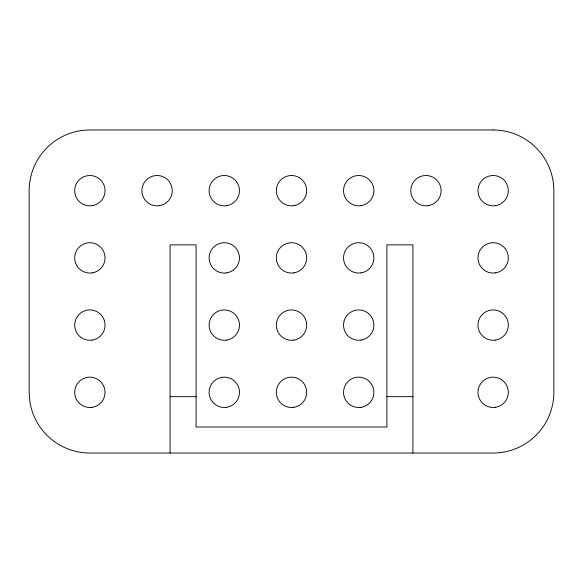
<?xml version="1.0" encoding="UTF-8"?>
<svg xmlns="http://www.w3.org/2000/svg" width="583" height="583" viewBox="0 0 583 583"><rect width="100%" height="100%" fill="white"/><g stroke="black" fill="none" stroke-linecap="round" stroke-linejoin="round"><path stroke-width="0.87" d="M170.083 396.659L196.099 396.659M386.901 396.659L412.917 396.659M412.917 453.027L412.917 244.882L386.901 244.882L386.901 427.011L196.099 427.011L196.099 244.882L170.083 244.882L170.083 453.027M92.231 205.668L89.862 205.857A15.18 15.18 0 0 1 76.337 197.571L75.426 195.371A15.18 15.18 0 0 1 89.862 175.505L92.231 175.687A15.18 15.18 0 0 1 102.134 181.758L103.38 183.791A15.18 15.18 0 0 1 92.231 205.668M159.451 205.668L157.075 205.857A15.18 15.18 0 0 1 143.549 197.571L142.638 195.371A15.18 15.18 0 0 1 157.075 175.505L159.451 175.687A15.18 15.18 0 0 1 169.354 181.758L170.593 183.791A15.18 15.18 0 0 1 159.451 205.668M226.663 205.668L224.287 205.857A15.18 15.18 0 0 1 210.762 197.571L209.851 195.371A15.18 15.18 0 0 1 224.287 175.505L226.663 175.687A15.18 15.18 0 0 1 236.567 181.758L237.813 183.791A15.18 15.18 0 0 1 226.663 205.668M293.876 205.668L291.5 205.857A15.18 15.18 0 0 1 277.974 197.571L277.063 195.371A15.18 15.18 0 0 1 291.5 175.505L293.876 175.687A15.18 15.18 0 0 1 303.779 181.758L305.026 183.791A15.18 15.18 0 0 1 293.876 205.668M361.088 205.668L358.713 205.857A15.18 15.18 0 0 1 345.187 197.571L344.276 195.371A15.18 15.18 0 0 1 358.713 175.505L361.088 175.687A15.18 15.18 0 0 1 370.992 181.758L372.238 183.791A15.18 15.18 0 0 1 361.088 205.668M428.301 205.668L425.925 205.857A15.18 15.18 0 0 1 412.407 197.571L411.496 195.371A15.18 15.18 0 0 1 425.925 175.505L428.301 175.687A15.18 15.18 0 0 1 438.205 181.758L439.451 183.791A15.18 15.18 0 0 1 428.301 205.668M495.514 205.668L493.138 205.857A15.18 15.18 0 0 1 479.62 197.571L478.709 195.371A15.18 15.18 0 0 1 493.138 175.505L495.514 175.687A15.18 15.18 0 0 1 505.417 181.758L506.663 183.791A15.18 15.18 0 0 1 495.514 205.668M92.231 272.88L89.862 273.07A15.18 15.18 0 0 1 76.337 264.784L75.426 262.583A15.18 15.18 0 0 1 89.862 242.717L92.231 242.9A15.18 15.18 0 0 1 102.134 248.97L103.38 251.003A15.18 15.18 0 0 1 92.231 272.88M226.663 272.88L224.287 273.07A15.18 15.18 0 0 1 210.762 264.784L209.851 262.583A15.18 15.18 0 0 1 224.287 242.717L226.663 242.9A15.18 15.18 0 0 1 236.567 248.97L237.813 251.003A15.18 15.18 0 0 1 226.663 272.88M293.876 272.88L291.5 273.07A15.18 15.18 0 0 1 277.974 264.784L277.063 262.583A15.18 15.18 0 0 1 291.5 242.717L293.876 242.9A15.18 15.18 0 0 1 303.779 248.97L305.026 251.003A15.18 15.18 0 0 1 293.876 272.88M361.088 272.88L358.713 273.07A15.18 15.18 0 0 1 345.187 264.784L344.276 262.583A15.18 15.18 0 0 1 358.713 242.717L361.088 242.9A15.18 15.18 0 0 1 370.992 248.97L372.238 251.003A15.18 15.18 0 0 1 361.088 272.88M495.514 272.88L493.138 273.07A15.18 15.18 0 0 1 479.62 264.784L478.709 262.583A15.18 15.18 0 0 1 493.138 242.717L495.514 242.9A15.18 15.18 0 0 1 505.417 248.97L506.663 251.003A15.18 15.18 0 0 1 495.514 272.88M92.231 340.1L89.862 340.283A15.18 15.18 0 0 1 76.337 331.997L75.426 329.796A15.18 15.18 0 0 1 89.862 309.93L92.231 310.12A15.18 15.18 0 0 1 102.134 316.183L103.38 318.216A15.18 15.18 0 0 1 92.231 340.1M226.663 340.1L224.287 340.283A15.18 15.18 0 0 1 210.762 331.997L209.851 329.796A15.18 15.18 0 0 1 224.287 309.93L226.663 310.12A15.18 15.18 0 0 1 236.567 316.183L237.813 318.216A15.18 15.18 0 0 1 226.663 340.1M293.876 340.1L291.5 340.283A15.18 15.18 0 0 1 277.974 331.997L277.063 329.796A15.18 15.18 0 0 1 291.5 309.93L293.876 310.12A15.18 15.18 0 0 1 303.779 316.183L305.026 318.216A15.18 15.18 0 0 1 293.876 340.1M361.088 340.1L358.713 340.283A15.18 15.18 0 0 1 345.187 331.997L344.276 329.796A15.18 15.18 0 0 1 358.713 309.93L361.088 310.12A15.18 15.18 0 0 1 370.992 316.183L372.238 318.216A15.18 15.18 0 0 1 361.088 340.1M495.514 340.1L493.138 340.283A15.18 15.18 0 0 1 479.62 331.997L478.709 329.796A15.18 15.18 0 0 1 493.138 309.93L495.514 310.12A15.18 15.18 0 0 1 505.417 316.183L506.663 318.216A15.18 15.18 0 0 1 495.514 340.1M92.231 407.313L89.862 407.495A15.18 15.18 0 0 1 76.337 399.209L75.426 397.008A15.18 15.18 0 0 1 89.862 377.143L92.231 377.332A15.18 15.18 0 0 1 102.134 383.403L103.38 385.429A15.18 15.18 0 0 1 92.231 407.313M226.663 407.313L224.287 407.495A15.18 15.18 0 0 1 210.762 399.209L209.851 397.008A15.18 15.18 0 0 1 224.287 377.143L226.663 377.332A15.18 15.18 0 0 1 236.567 383.403L237.813 385.429A15.18 15.18 0 0 1 226.663 407.313M293.876 407.313L291.5 407.495A15.18 15.18 0 0 1 277.974 399.209L277.063 397.008A15.18 15.18 0 0 1 291.5 377.143L293.876 377.332A15.18 15.18 0 0 1 303.779 383.403L305.026 385.429A15.18 15.18 0 0 1 293.876 407.313M361.088 407.313L358.713 407.495A15.18 15.18 0 0 1 345.187 399.209L344.276 397.008A15.18 15.18 0 0 1 358.713 377.143L361.088 377.332A15.18 15.18 0 0 1 370.992 383.403L372.238 385.429A15.18 15.18 0 0 1 361.088 407.313M495.514 407.313L493.138 407.495A15.18 15.18 0 0 1 479.62 399.209L478.709 397.008A15.18 15.18 0 0 1 493.138 377.143L495.514 377.332A15.18 15.18 0 0 1 505.417 383.403L506.663 385.429A15.18 15.18 0 0 1 495.514 407.313M493.138 129.973L89.862 129.973A60.712 60.712 0 0 0 29.15 190.677L29.15 392.323L29.893 401.774A60.734 60.734 0 0 0 89.862 453.027L493.138 453.027A60.734 60.734 0 0 0 553.85 392.279L553.85 190.677A60.712 60.712 0 0 0 493.138 129.973"/></g></svg>
